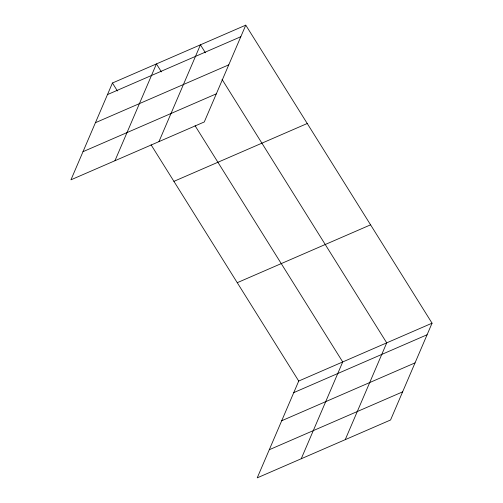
<?xml version="1.0" encoding="UTF-8"?>
<svg xmlns="http://www.w3.org/2000/svg" width="503" height="503" viewBox="0 0 503 503"><rect width="100%" height="100%" fill="white"/><g stroke="black" fill="none" stroke-linecap="round" stroke-linejoin="round"><path stroke-width="0.75" d="M245.772 25.15L112.439 83.008L70.948 179.816L204.275 121.959L245.772 25.15L432.052 323.184L390.561 419.992L257.228 477.85L298.725 381.041L432.052 323.184M114.948 160.721L156.439 63.912L161.425 71.891M158.948 141.626L200.439 44.824L205.419 52.796M301.228 458.755L342.719 361.953L195.07 125.719M345.228 439.666L386.719 342.857L222.037 79.38M107.479 94.583L240.805 36.725M95.425 122.707L228.752 64.856M83.001 151.686L216.334 93.828M173.912 181.357L307.245 123.499M237.253 282.692L370.579 224.835M293.758 392.617L427.091 334.759M281.705 420.747L415.032 362.889M269.287 449.726L402.614 391.868M112.439 83.008L117.425 90.98M151.07 144.807L298.725 381.041"/></g></svg>
